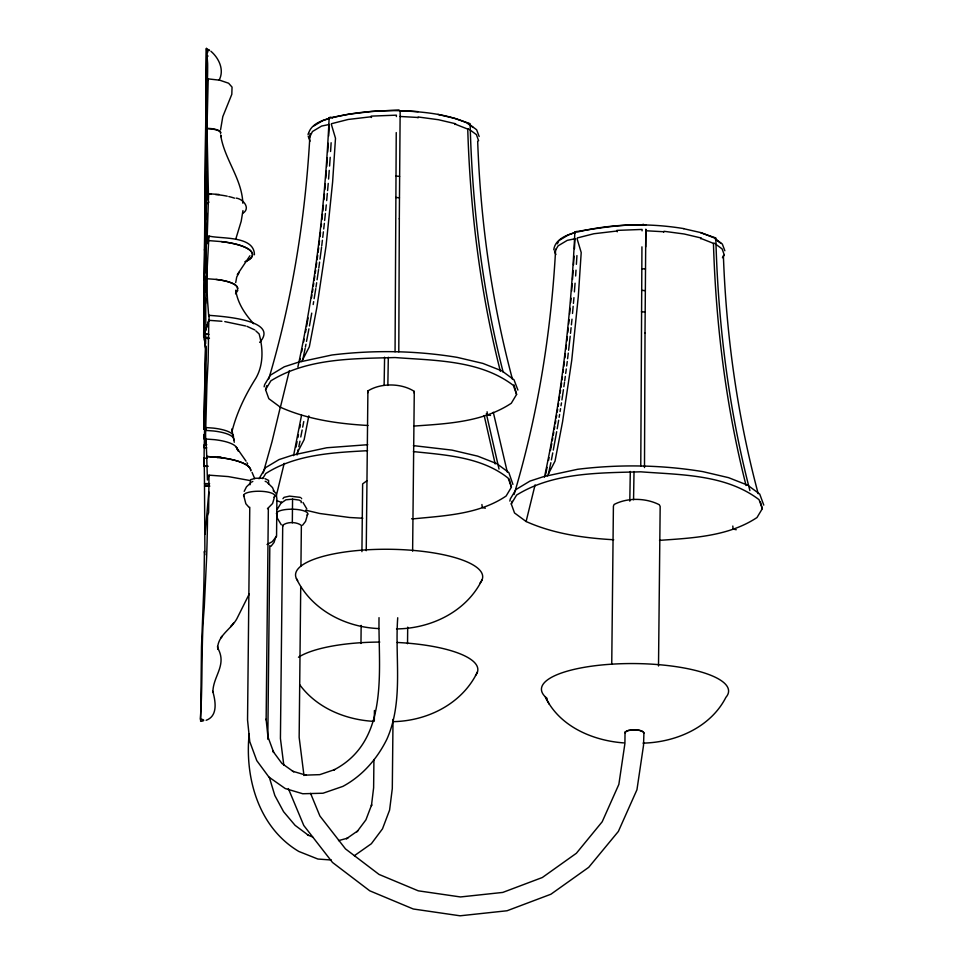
<?xml version="1.0" encoding="UTF-8"?>
<svg xmlns="http://www.w3.org/2000/svg" width="964" height="964" viewBox="0 0 964 964"><rect width="100%" height="100%" fill="white"/><g stroke="black" fill="none" stroke-linecap="round" stroke-linejoin="round"><path stroke-width="1.45" d="M205.489 289.007L205.489 292.261M204.922 204.922L208.429 194.065L206.995 128.622L211.164 128.935A14.52 4.121 0.6 0 1 220.599 133.273M395.059 351.776L396.24 132.574M398.795 351.848L399.325 218.659M640.771 466.058L641.94 246.844M644.494 467.564L645.024 332.929M205.489 287.32L205.513 282.054M246.025 461.141L236.361 447.308A34.029 9.664 0.6 0 0 214.598 439.668L205.718 439.018L205.983 445.115L205.718 439.018A29.896 2.543 -88 0 1 205.573 434.499L206.923 384.708A194.017 16.484 -88 0 1 208.116 361.428L208.814 320.301L221.901 321.277M367.887 392.673L367.899 390.938C380.84 382.792 401.482 383.033 414.279 391.408L414.267 393.143M206.573 133.514L206.633 126.055M206.706 136.852L206.911 198.223M399.313 218.961L400.156 110.74C423.16 111.764 446.778 113.8 468.01 123.392L468.42 123.597M645.012 333.243L645.82 229.48M208.899 334.424A8.495 2.41 0.6 0 0 206.947 334.11L203.657 336.508L204.513 249.736L208.947 236.047C220.864 239.084 254.363 235.445 254.412 254.749M206.127 251.52L206.971 217.418L205.368 204.922M206.706 136.502L207.32 77.156A17.93 0.723 89.9 0 0 207.381 71.252L207.224 56.045L208.091 56.045M205.561 276.487L205.585 278.741M206.609 194.077L206.682 172.026M249.845 480.506L228.239 476.578L208.995 475.156L208.634 512.523L207.525 515.957A155.071 13.183 -88 0 1 206.621 557.421L204.26 607.477C200.886 644.627 203.043 682.042 200.319 719.18A3.736 1.06 0.6 0 1 203.717 720.229A3.736 1.06 0.6 0 1 200.62 721.289L201.488 646.832L203.753 589.655A156.313 6.35 89.9 0 0 204.392 551.372L204.862 554.77M645.675 246.917L645.832 229.287M203.838 336.52L206.429 48.2L204.476 250.158L207.019 242.723L208.622 193.764L219.033 194.475M203.982 423.75L204.031 419.846L204.007 421.81M206.236 247.808L206.332 241.374L205.73 264.859M204.898 551.842L204.501 486.23L209.646 486.218M249.772 507.269L247.543 719.975L249.76 741.605L256.761 760.596L268.92 777.092L285.211 788.528L302.744 793.746L323.012 793.227L342.883 786.383C362.356 775.875 377.177 758.861 386.901 739.171C403.844 700.973 394.746 658.075 397.722 617.755M250.001 484.808L250.652 479.65L255.641 478.24L262.798 478.277M249.194 733.64C244.567 777.876 258.641 827.582 298.816 851.453L317.867 859.032L331.363 860.021M268.353 508.136L266.136 719.891L266.1 719.108L267.956 736.894L273.619 752.233L272.884 751.185L281.91 763.428L293.767 771.899M268.607 484.109L268.607 480.421L264.931 478.638M267.799 739.243L269.824 545.552M300.937 566.001L301.37 525.416C296.683 521.753 287.236 521.536 282.717 525.32L280.428 738.484L283.814 765.259M300.72 587.04L299.153 737.34L303.973 775.514M360.97 643.458L361.151 625.395M361.922 551.649L362.633 483.916L366.91 480.735M366.236 550.721L367.899 390.938M373.924 759.536L373.622 787.793L371.441 805.747L371.67 804.723L365.922 819.846L356.921 831.884M374.321 720.879L374.43 710.48M379.021 617.659C378.153 669.414 390.107 740.93 333.797 769.971L334.833 769.537L319.795 774.646L304.805 775.152L306.275 775.273L292.441 771.164M393.023 719.409L392.3 788.564L389.589 810.109L382.491 828.835L371.345 843.741L354.342 855.719M407.531 643.711L407.7 627.154M412.616 551.179L414.279 391.408M611.742 664.232L613.405 506.184L614.104 504.473C627.54 497.46 645.856 497.846 659.292 504.726L660.171 506.449L658.508 665.991M643.566 732.122L639.771 730.411L634.348 729.881L628.383 730.447L625.034 732.194L624.913 743.497L618.852 784.395L602.199 821.762L576.388 853.261L542.322 877.517L502.774 892.423L460.455 896.954L418.256 890.82L379.045 874.432L345.486 848.898L319.879 815.966L310.577 793.372M643.663 733.291A9.363 2.663 0.6 0 0 643.928 732.604L643.53 745.353L636.951 789.745L618.37 831.426L588.715 867.323L550.902 894.231L507.04 910.763L460.081 915.8L413.267 908.992L369.754 890.808L332.52 862.479L303.781 825.485L288.357 788.576M204.416 280.042L204.802 249.76L206.429 236.421M206.561 198.584L206.224 219.443M204.91 249.736L206.73 267.546M205.597 272.643L206.175 249.664M205.585 279.982L205.561 281.006M205.694 340.015L205.633 343.823M206.019 376.478L206.188 351.86L204.007 336.388L209.441 338.256L204.332 338.738L206.296 352.8L206.344 348.474M384.6 357.186L384.118 385.383M388.323 357.246L387.841 385.455M630.299 471.456L629.793 501.135M634.023 471.529L633.553 499.726M205.79 242.723L206.079 227.239M206.019 376.623L205.633 391.071A194.595 7.905 89.9 0 0 204.995 408.194L204.127 452.478A30.041 1.217 89.9 0 0 204.151 458.213L204.223 466.335L207.899 466.335M205.802 298.84L205.73 313.806A55.358 2.253 89.9 0 0 205.754 317.674A53.526 2.169 89.9 0 0 205.814 323.374L205.886 328.917M206.332 242.289L205.85 260.244L205.874 259.075M205.947 257.171L206.067 253.387M292.321 522.85L292.562 499.171L285.91 499.81L282.91 501.883M220.563 129.803L222.792 116.656L231.806 94.327L232.047 87.109L228.601 83.229L219.708 80.193L208.2 78.891L207.417 80.735L207.561 68.974A17.774 1.506 -88 0 0 207.597 63.202L206.561 48.742L207.863 49.513A2.494 0.711 0.6 0 1 209.043 50.61M329.146 117.825C325.302 201.536 315.674 285.091 297.876 367.019M328.664 136.02L329.194 125.754M574.857 232.107C571.062 314.397 561.735 396.566 544.443 477.156M574.448 248.833L574.978 238.554M264.136 386.817L264.63 384.624L270.33 375.213L284.26 366.802L298.141 362.283L331.965 354.993C373.562 349.908 415.833 350.547 457.201 357.367L482.844 363.392L502.003 370.923L514.017 379.816L517.909 390.071M509.848 501.099L510.33 498.894L516.029 489.483L529.971 481.084L543.841 476.565L577.677 469.275C619.274 464.19 661.533 464.829 702.901 471.637L728.555 477.662L747.703 485.193M310.022 133.442C305.648 216.454 292.441 299.141 268.775 378.888M555.638 249.206C551.191 332.182 537.852 414.833 514.077 494.508M327.314 157.915L326.7 166.627M327.688 152.083L328.254 143.347M330.206 157.325L329.58 166.037M330.58 151.493L331.134 142.744M573.11 270.739L572.52 279.452M573.484 264.907L574.05 256.159M575.629 275.981L576.002 270.149M576.376 264.317L576.942 255.568M325.796 178.195L326.362 170.965M328.579 179.063L329.242 170.375M571.616 291.02L572.182 283.79M574.387 291.887L575.062 283.211M205.079 534.213L208.839 491.977M323.916 199.741L324.446 194.005M324.832 189.703L325.35 183.979M326.676 200.596L327.326 193.427M327.591 190.571L328.242 183.401M569.628 314.011L570.146 308.287M570.664 302.551L571.062 298.25M572.508 313.445L573.158 306.275M573.423 303.407L573.942 297.671M235.71 282.597L236.71 277.054L239.361 272.065M321.181 226.745L321.47 223.913M321.916 219.659L322.506 213.984M322.807 211.14L323.398 205.465M324.362 223.347L323.723 228.998M324.651 220.515L325.398 213.418M325.687 210.574L326.29 204.898M566.88 341.027L567.326 336.773M567.772 332.508L568.218 328.254M568.664 324L569.109 319.747M570.206 336.207L568.603 350.293M570.507 333.363L571.098 327.688M571.399 324.856L571.989 319.18M205.368 204.958L206.645 193.836M645.88 224.889C622.37 224.046 598.307 228.119 575.195 231.794A1.783 0.699 7.4 0 0 575.014 232.493L568.35 234.939L559.349 240.325M319.012 244.989L319.518 240.783M320.012 236.566L320.518 232.36M321.735 245.844L322.398 240.229M322.735 237.421L323.398 231.806M564.892 357.861L565.386 353.655M565.88 349.438L566.386 345.233M567.603 358.716L568.266 353.101M316.12 267.112L316.71 262.654M317.108 259.678L317.698 255.231M318.096 252.255L318.686 247.796M318.807 268.052L319.59 262.112M319.988 259.135L321.566 247.242M562.024 379.9L562.422 376.924M563.012 372.478L563.398 369.501M563.795 366.525L564.386 362.066M564.711 380.84L565.302 376.382M565.699 373.417L566.29 368.959M566.675 365.983L567.266 361.524M308.058 134.755L308.396 133.261M313.336 286.2L313.77 283.259M314.192 280.331L314.842 275.933M315.276 272.993L315.71 270.065M315.999 287.127L316.65 282.729M317.072 279.789L318.59 269.522M559.036 400.47L559.686 396.071M560.12 393.131L560.554 390.203M560.976 387.275L561.626 382.877M561.916 399.94L563.434 389.673M563.868 386.733L564.506 382.334M274.752 496.086L272.583 503.509L267.474 508.703M275.981 536.382L274.005 542.515L270.944 546.335M307.721 513.945L305.552 521.379L302.576 525.223M311.493 297.804L311.962 294.912M312.432 292.02L312.902 289.128M313.192 304.516L313.662 301.624M314.131 298.72L315.782 288.598M555.324 423.654L555.794 420.762M556.252 417.87L556.722 414.978M557.192 412.086L557.662 409.182M558.132 406.29L558.602 403.398M558.662 420.232L557.18 428.823M559.132 417.34L559.602 414.448M560.072 411.556L560.542 408.664M561.012 405.772L561.482 402.868M242.952 210.61L241.193 221.298L235.794 239.024M306.576 326.471L308.094 317.927M309.456 325.953L311.733 313.131M301.551 415.255L293.562 455.635M552.276 440.741L552.782 437.897M553.288 435.041L553.794 432.197M554.312 429.354L554.818 426.498M556.674 431.679L553.288 450.092M308.829 415.833L304.154 439.596L296.514 454.297M303.624 341.931L304.166 339.135M305.528 332.122L306.07 329.314M305.419 347.04L305.962 344.232M306.504 341.425L308.95 328.808M297.912 437.487L298.454 434.68M299.816 427.679L300.358 424.871M300.78 436.981L302.142 429.968M302.684 427.16L303.768 421.557M548.516 460.418L549.058 457.611M550.42 450.598L551.769 443.597M551.396 459.912L552.746 452.899M299.659 361.343L300.238 358.584M301.684 351.691L302.274 348.944M302.829 359.464L305.142 348.438M295.936 447.2L297.093 441.693M297.081 454.972L298.238 449.453M298.816 446.706L299.973 441.187M545.66 474.24L547.106 467.347M548.528 473.734L550.854 462.72M259.015 478.771L265.57 467.648L279.09 459.563L292.972 455.032L326.796 447.754L367.742 444.705M259.678 342.389C280.898 319.168 217.225 316.108 209.116 315.324L208.742 316.397L207.561 300.925A54.707 4.651 -88 0 1 207.2 292.249L207.164 268.751L208.947 236.047M280.404 406.82L272.017 441.669L263.196 472.987M289.369 370.598L280.404 407.242C307.865 419.545 338.171 423.786 367.995 425.486M284.199 463.347L276.294 495.785M535.08 484.868L526.103 521.512C553.577 533.827 583.871 538.057 613.707 539.756M237.819 290.441L235.517 293.839M418.014 117.765L418.292 117.005L438.5 119.729L455.647 123.766L454.96 124.452M663.726 232.047L663.991 231.288L684.199 233.999L701.346 238.036L700.671 238.723M280.404 407.242L268.811 398.674L265.57 389.673L266.775 385.624M526.103 521.512L514.523 512.956L511.269 503.943L512.077 501.244M203.657 336.508L208.814 320.301M204.91 204.958L208.573 193.704M208.995 475.156L207.429 480L206.573 451.791A148.697 12.64 -88 0 0 206.332 447.742L206.26 446.44A148.866 12.652 -88 0 0 205.718 439.018M219.238 79.952C224.492 69.77 218.9 58.129 210.911 51.261M282.946 498.689L284.055 497.352L289.61 496.123L300.25 497.376M277.126 509.498L281.693 502.063M244.193 491.375L246.471 486.844L250.905 482.627M236.228 292.188L235.734 290.2C237.59 303.154 245.073 314.216 253.677 323.723M249.266 593.945L236.795 618.876C231.227 628.962 218.238 635.324 217.671 647.579M301.684 361.548L309.324 346.847L316.855 307.468L326.049 245.953L332.616 181.979L335.496 138.262L331.267 124.079M547.395 475.818L555.023 461.117L562.566 421.75L571.748 360.223L578.316 296.261L581.208 252.544L576.966 238.361M481.964 580.027C466.251 611.791 430.908 628.624 396.505 628.914M477.445 671.956C462.262 703.792 427.401 721.024 393.155 721.65M308.733 132.671C311.806 124.055 321.229 120.741 329.218 118.355M265.57 389.673L270.872 380.828C307.432 358.054 353.354 358.692 395.059 357.548C434.957 360.596 480.108 360.03 513.354 385.407L516.596 394.421L511.294 403.265C482.795 422.16 446.91 423.738 413.797 426.076M262.666 478.626L265.703 473.577C295.55 454.357 333.11 452.586 367.633 450.682M557.228 243.868L558.65 241.506M509.197 478.988L511.426 487.169L506.124 496.014C479.409 514.125 445.693 515.656 414.556 518.728L411.592 518.777M511.269 503.943L516.571 495.098C553.131 472.324 599.066 472.963 640.759 471.818C680.668 474.878 725.808 474.312 759.054 499.677L762.307 508.691L756.993 517.535C728.495 536.442 692.61 538.02 659.509 540.358M722.434 257.737L724.313 255.002L722.108 248.917L715.396 243.952M249.941 255.761L237.349 274.559L237.819 274.005M282.669 525.392L282.958 526.007M231.288 626.046L233.529 623.142M642.144 224.817L643.337 224.238M231.649 625.479L230.601 626.805M500.364 371.236C480.289 292.249 470.251 210.887 467.757 129.477L468.576 128.851M746.076 485.519C725.988 406.519 715.951 325.157 713.456 243.759L714.288 243.121M208.959 202.091L205.38 204.814M204.717 250.17L205.971 258.111M357.921 830.739L346.401 838.776L347.847 838.09L338.521 840.62M242.88 213.249C251.05 208.248 243.012 198.861 236.144 198.102M313.649 126.055L322.651 120.669L329.567 118.415L330.23 117.355A1.94 0.771 7.4 0 1 331.664 117.5L348.86 114.162L371.658 111.475L399.072 109.98M251.929 481.94L252.833 481.422M267.04 544.467L272.246 541.708L276.56 536.321L276.897 498.942L276.126 493.387L273.234 490.712M206.139 720.301C218.226 715.927 215.49 700.973 212.767 691.309L212.899 692.248C212.827 676.21 227.408 665.196 217.744 648.085M574.93 232.637C566.242 235.047 554.89 239.626 553.782 249.821M301.154 502.654L301.322 501.292L299.045 500.063L292.562 499.171M723.868 255.352L723.386 255.508C726.241 335.846 737.4 416.002 758.21 493.701M332.146 117.753C360.174 110.74 389.42 109.354 418.147 111.655M371.514 117.512L371.248 116.752L348.161 119.464L331.905 123.597M575.279 232.686L575.942 231.637A1.94 0.771 7.4 0 1 577.376 231.782L577.798 231.95C612.441 223.636 648.772 222.817 683.886 228.625M617.225 231.794L616.948 231.023L593.86 233.746L577.617 237.867M437.921 114.415L454.827 118.391L470.107 123.669C472.3 207.32 482.398 290.971 503.148 372.116M643.096 743.124C675.68 742.376 710.54 727.531 725.916 697.309A93.568 26.57 0.6 0 0 629.829 663.557A93.568 26.57 0.6 0 0 547.118 698.406M206.802 444.729L204.151 444.729L204.139 447.838L206.826 447.826M207.115 458.213L204.151 458.213A148.914 6.049 89.9 0 1 204.332 469.492L204.356 471.396A148.914 6.049 89.9 0 1 204.416 477.156L204.488 483.627L209.501 483.615M204.223 466.106L207.887 466.094M209.513 483.735L204.488 483.747L204.501 486.013L209.634 486.001M400.217 116.487L418.159 117.475M645.916 230.758L663.871 231.758M413.411 445.621L452.02 450.116L477.674 456.141L496.834 463.672L508.847 472.565L512.908 484.374M413.411 451.598C445.754 454.984 481.807 457.032 508.173 478.156L511.426 487.169M362.826 518.234L349.595 517.499L319.711 513.487L305.624 510.161M208.429 194.065L211.309 194.282M215.611 194.595L218.491 194.812A37.873 10.761 0.6 0 1 227.239 196.198M208.851 240.626L221.371 241.603A47.706 13.544 0.6 0 1 245.205 261.726A47.706 13.544 0.6 0 0 221.371 241.603M207.188 278.741L215.972 279.415A33.089 9.399 0.6 0 1 237.457 289.272M206.947 334.11L204.476 333.93L209.007 319.903L209.116 315.324M203.693 336.388L207.561 338.569M205.513 429.354L205.525 430.402L213.622 430.992A30.908 8.772 0.6 0 1 233.698 440.223M373.779 721.361C345.522 719.795 316.819 708.034 299.708 684.729M641.759 268.691L645.47 269.004M378.611 628.564C345.1 627.19 311.288 609.67 296.442 578.617M332.459 117.777L329.483 117.512A1.783 0.699 7.4 0 0 329.17 118.018M395.891 176.05L399.602 176.388M641.59 290.321L645.302 290.658M395.734 197.451L399.445 197.801M641.434 311.721L645.157 312.083M623.66 742.895C592.956 740.653 559.915 726.663 545.732 697.719M224.793 321.602L245.675 325.989M643.325 731.869L641.687 730.941M683.621 228.685L700.9 232.625L714.131 237.867L722.337 244.061L724.856 250.761M490.507 415.46L487.41 414.725L487.085 411.773M736.219 529.73L733.122 529.007L732.797 526.043M485.338 508.209L482.241 507.486L481.916 504.521M641.409 730.845L639.06 730.278A9.363 2.663 0.6 0 0 625.467 731.857M455.321 124.199L468.179 129.26M700.539 232.673L715.818 237.951C718.011 323.048 728.495 408.121 749.896 490.592M701.021 238.482L713.89 243.543M276.596 500.521L282.054 502.678M312.649 836.981L307.456 834.92L308.588 835.402L295.105 825.353L283.585 811.7L274.836 795.505L269.281 777.213M265.172 481.301L266.305 481.795M247.013 326.35L254.809 329.941M267.257 482.458L272.499 487.555L273.993 491.086M715.493 239.313L721 243.386M469.54 124.416L476.638 129.779L479.156 136.49M467.576 123.404L473.095 127.477M469.697 129.682L476.409 134.635L478.602 140.732L477.674 141.226C480.53 221.575 491.7 301.732 512.499 379.418M748.871 486.061L759.728 494.098L763.765 505.1M575.014 238.747L567.278 240.349L558.144 245.808L554.565 251.797L555.879 254.58M329.302 124.464L321.566 126.067L312.444 131.538L309.299 137.888M249.206 507.534L245.868 503.774L243.627 495.231M255.882 330.941L259.135 333.942C263.136 348.522 263.618 364.597 255.93 378.129C245.519 394.565 236.831 412.363 232.071 431.161L231.77 428.992L233.168 436.837M208.2 78.891L206.995 128.296L211.164 128.598A14.508 4.121 0.6 0 1 220.587 132.936M302.985 502.461L306.841 508.944M281.295 524.826L277.427 518.343L276.548 513.354M204.007 336.388L205.44 338.738M246.989 462.744L247.615 463.817M301.25 498.014L301.648 498.701M545.214 696.743L549.299 704.298M238.096 450.803L236.361 447.308L238.024 450.706M252.038 472.324L254.713 478.662M308.227 136.31L309.998 141.226M760.439 501.87L762.307 508.691M513.993 384.877L516.596 394.421M507.329 472.179L493.291 412.255M499.015 469.058L486.338 413.664M495.195 463.985L484.169 415.496M232.999 434.969L234.276 442.271M616.948 231.023L616.84 230.396L642.084 229.444L642.072 230.842M371.248 116.752L371.14 116.126L396.373 115.162L396.373 116.572M207.658 52.526L207.429 50.875A2.494 0.711 0.6 0 0 208.043 50.827M206.73 267.594L206.633 266.908L205.802 297.888M217.503 646.314L217.924 649.362M625.034 732.194L625.118 732.893M220.72 134.972L220.913 136.671L220.756 135.562C224.467 159.277 241.928 178.726 242.832 203.199M205.525 298.238L205.585 303.419M204.175 457.611L204.175 458.671M205.525 430.402L205.513 427.534L213.502 428.124A30.487 8.664 0.6 0 1 233.312 437.222M203.922 434.511L203.934 439.018M206.561 138.189L206.561 144.299M220.985 456.972A34.029 9.664 0.6 0 1 217.081 457.538M250.773 470.697A48.176 13.677 0.6 0 0 219.274 457.49L206.802 456.478L219.274 457.49A48.116 13.665 0.6 0 1 250.724 470.589M215.972 279.415A33.138 9.411 0.6 0 1 237.506 289.308M228.817 196.548A37.873 10.761 0.6 0 1 234.505 198.174M276.957 514.511A15.593 4.434 0.6 0 1 292.646 509.221A15.593 4.434 0.6 0 1 307.058 515.077M243.904 496.388A15.593 4.434 0.6 0 1 260.16 491.254A15.593 4.434 0.6 0 1 273.969 497.219M397.264 642.47A93.568 26.57 0.6 0 1 475.541 675.378M298.466 657.231A93.568 26.57 0.6 0 1 379.78 642.072M297.659 580.581A93.568 26.57 0.6 0 1 390.203 549.287A93.568 26.57 0.6 0 1 480.084 582.943M203.97 421.883L203.934 429.366L205.199 365.368A58.792 1.675 -88.9 0 0 205.561 348.245L205.609 345.751L205.296 361.428A194.439 5.531 -88.9 0 0 204.73 384.72L204.621 389.432A194.439 5.531 -88.9 0 0 204.055 417.858L203.97 421.883M222.033 636.324L220.864 637.831L221.985 636.457"/></g></svg>
